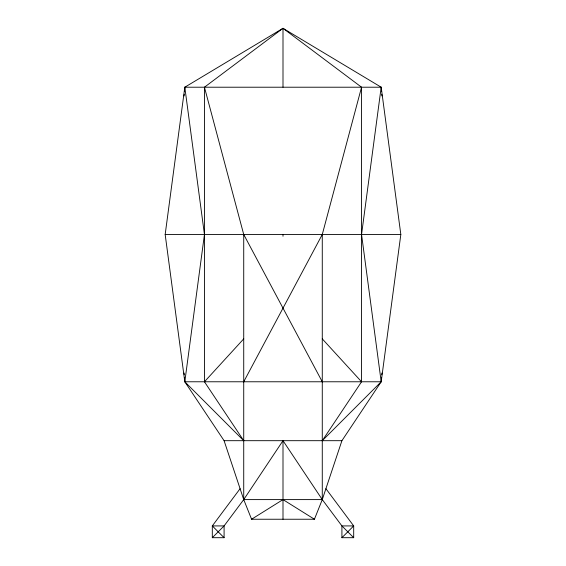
<?xml version="1.0" encoding="UTF-8"?>
<svg xmlns="http://www.w3.org/2000/svg" width="566" height="566" viewBox="0 0 566 566"><rect width="100%" height="100%" fill="white"/><g stroke="black" fill="none" stroke-linecap="round" stroke-linejoin="round"><path stroke-width="0.85" d="M184.113 95.979L184.254 94.225M184.459 91.593L184.813 87.214L283 28.3L381.187 87.214L400.827 234.494L381.187 381.774L341.914 440.688L322.273 499.601L314.42 519.241L251.58 519.241L243.727 499.601L224.086 440.688L184.813 381.774L165.173 234.494L184.813 87.214L381.187 87.214L381.541 91.593M381.541 377.395L381.187 381.774L322.273 440.688L361.554 381.774L361.554 87.214L283 28.3L204.446 87.214L204.446 381.774L243.727 440.688L184.813 381.774L184.459 377.395M381.746 374.763L381.887 373.008M381.187 87.214L361.554 234.494L381.187 381.774L184.813 381.774L204.446 234.494L184.813 87.214M243.727 381.774L322.273 234.494L361.554 87.214M353.693 537.7L353.693 525.92L341.914 525.92L341.914 537.7L353.693 537.7L341.914 525.92L322.273 499.601L283 440.688L243.727 499.601L224.086 525.92L212.307 537.7L224.086 537.7L224.086 525.92L212.307 525.92L212.307 537.7M240.09 488.691L212.307 525.92L224.086 537.7M204.446 381.774L243.727 338.864M341.914 537.7L353.693 525.92L325.91 488.691M251.58 519.241L283 499.601L314.42 519.241M165.173 234.494L400.827 234.494M224.086 440.688L341.914 440.688M322.273 338.864L361.554 381.774M204.446 87.214L243.727 234.494L322.273 381.774M381.746 94.225L381.887 95.979M184.113 373.008L184.254 374.763M322.273 234.494L322.273 499.601L243.727 499.601L243.727 234.494M283 28.3L283 87.214M283 234.494L283 236.248M283 440.688L283 519.241"/></g></svg>
